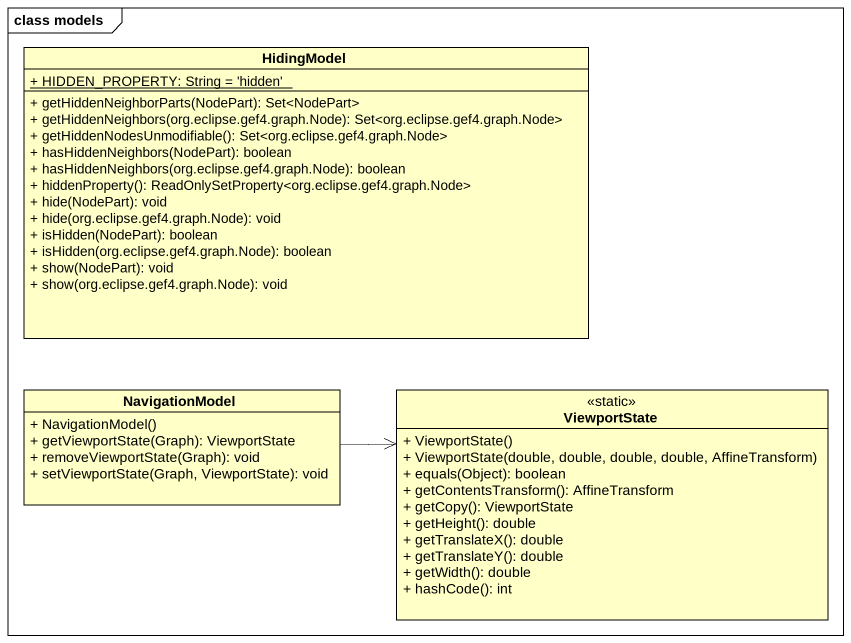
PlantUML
@startuml
mainframe class models
hide circle
hide empty members
skinparam classAttributeIconSize 0
class HidingModel #FFFFC8 {
  {static} + HIDDEN_PROPERTY: String = 'hidden'
  + getHiddenNeighborParts(NodePart): Set<NodePart>
  + getHiddenNeighbors(org.eclipse.gef4.graph.Node): Set<org.eclipse.gef4.graph.Node>
  + getHiddenNodesUnmodifiable(): Set<org.eclipse.gef4.graph.Node>
  + hasHiddenNeighbors(NodePart): boolean
  + hasHiddenNeighbors(org.eclipse.gef4.graph.Node): boolean
  + hiddenProperty(): ReadOnlySetProperty<org.eclipse.gef4.graph.Node>
  + hide(NodePart): void
  + hide(org.eclipse.gef4.graph.Node): void
  + isHidden(NodePart): boolean
  + isHidden(org.eclipse.gef4.graph.Node): boolean
  + show(NodePart): void
  + show(org.eclipse.gef4.graph.Node): void
}
class NavigationModel #FFFFC8 {
  + NavigationModel()
  + getViewportState(Graph): ViewportState
  + removeViewportState(Graph): void
  + setViewportState(Graph, ViewportState): void
}
class ViewportState <<static>> #FFFFC8 {
  + ViewportState()
  + ViewportState(double, double, double, double, AffineTransform)
  + equals(Object): boolean
  + getContentsTransform(): AffineTransform
  + getCopy(): ViewportState
  + getHeight(): double
  + getTranslateX(): double
  + getTranslateY(): double
  + getWidth(): double
  + hashCode(): int
}
NavigationModel -right-> ViewportState
@enduml
